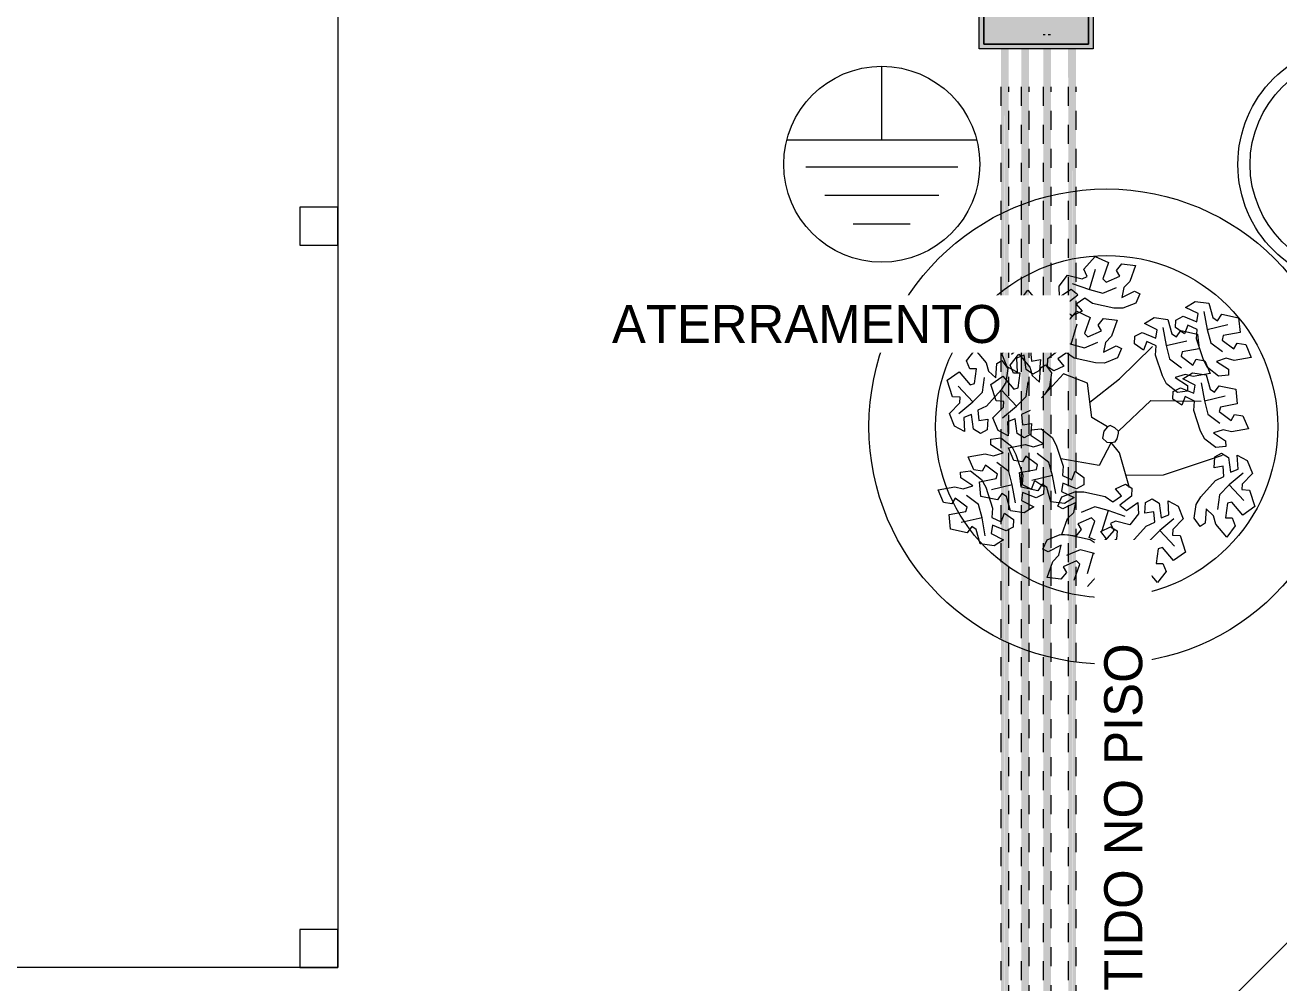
# Model space of a CAD drawing. Header units: metres. Extents: x -12 to 158, y -16 to 62.
# Drawn here: x 41.01 to 47.6, y 31.42 to 36.46 of the extents above; entities that cross this region are included whole.
import ezdxf

# ---------------------------------------------------------------- set-up
doc = ezdxf.new("R2010")
doc.units = ezdxf.units.M
doc.linetypes.add('Hidden', pattern=[0.007144, 0.004763, -0.002381])
doc.linetypes.add('Hidden 1_5', pattern=[0.0022, 0.0015, -0.0007])
for name, color, linetype, lineweight in [('A-DETL', 7, 'Continuous', 9), ('AL_VEGETAÇÃO', 7, 'Continuous', 9), ('ARQ-PAR', 7, 'Continuous', 9), ('Dispositivos elétricos', 7, 'Continuous', 35), ('E-POWR-CNDT', 7, 'Continuous', 18), ('G-ANNO-TEXT', 7, 'Continuous', 9), ('LD_Luminárias', 7, 'Continuous', 9)]:
    doc.layers.add(name, color=color, linetype=linetype, lineweight=lineweight)
doc.layers.add('BASE ELETRICO__dwg', color=7, linetype='Continuous', lineweight=9, true_color=0x767676)
doc.styles.add('Century Gothic', font='GOTHIC.TTF', dxfattribs={"height": 0.2})

# ---------------------------------------------------------------- blocks, each defined once
blk = doc.blocks.new('BASE ELETRICO__dwg-8227098-PLANTA BAIXA - PLANTA GERAL')
at = {"color": 252, "lineweight": 9, "true_color": 0x8e8e8e}
blk.add_line((41.3858, 39.0306), (41.3858, 31.5018), dxfattribs=at)
at = {"color": 252, "lineweight": 9, "true_color": 0x8e8e8e, "flags": 128}
for points in [[(41.3858, 31.5018), (29.3358, 31.5018), (29.3358, 51.9018), (41.3858, 51.9018), (41.3858, 39.4731)], [(47.462, 23.8756), (46.0358, 25.3018), (46.0358, 31.2886), (47.5358, 32.7886)]]:
    blk.add_lwpolyline(points, dxfattribs=at)
at = {"color": 252, "lineweight": 9, "true_color": 0x8e8e8e}
for centre, radius in [((46.7593, 35.727), 0.6391), ((45.4296, 34.3479), 1.25), ((45.4296, 34.3479), 0.9)]:
    blk.add_circle(centre, radius, dxfattribs=at)
at = {"layer": 'AL_VEGETAÇÃO', "color": 252, "true_color": 0x8e8e8e, "flags": 128}
for points in [[(45.3551, 34.995), (45.3146, 35.0231), (45.2694, 34.9917), (45.3004, 34.9544), (45.2485, 34.9298), (45.2147, 34.9508), (45.2166, 34.9936), (45.2776, 35.0409), (45.2437, 35.0685), (45.1824, 35.0278), (45.1804, 35.0872), (45.2246, 35.1451), (45.3011, 35.1259), (45.327, 35.1382), (45.3092, 35.1752), (45.3697, 35.2424), (45.44, 35.2103), (45.41, 35.1255), (45.4271, 35.1084), (45.4986, 35.1389), (45.4811, 35.1692), (45.5096, 35.2045), (45.5825, 35.1953), (45.5524, 35.1107), (45.5205, 35.0787), (45.5092, 35.0263), (45.5772, 35.0603), (45.6041, 35.0462), (45.5827, 34.9975), (45.5144, 34.97), (45.4681, 34.9716)], [(45.0743, 34.7679), (45.0297, 34.7469), (45.0343, 34.6921), (45.0821, 34.7003), (45.0775, 34.643), (45.0424, 34.6243), (45.0063, 34.6473), (44.9958, 34.7238), (44.9549, 34.7083), (44.9596, 34.6348), (44.9071, 34.6627), (44.8791, 34.7299), (44.9339, 34.7867), (44.9363, 34.8153), (44.8953, 34.8183), (44.8674, 34.9043), (44.9303, 34.9492), (44.9887, 34.8808), (45.0121, 34.887), (45.0214, 34.9642), (44.9864, 34.9642), (44.9701, 35.0065), (45.0145, 35.0651), (45.0728, 34.9966), (45.0845, 34.953), (45.1242, 34.9171), (45.1288, 34.993), (45.1545, 35.0092), (45.186, 34.9663), (45.1755, 34.8934), (45.151, 34.8542)], [(45.9027, 34.8088), (45.9068, 34.8579), (45.857, 34.8814), (45.8402, 34.8358), (45.7929, 34.8685), (45.7942, 34.9082), (45.8322, 34.928), (45.9037, 34.8988), (45.9107, 34.942), (45.8447, 34.9747), (45.8952, 35.0062), (45.9674, 34.9969), (45.9891, 34.921), (46.0127, 34.9047), (46.0358, 34.9386), (46.1242, 34.9198), (46.1316, 34.8428), (46.0432, 34.8265), (46.0369, 34.8031), (46.0991, 34.7565), (46.1166, 34.7868), (46.1614, 34.7797), (46.1899, 34.712), (46.1015, 34.6958), (46.0579, 34.7074), (46.0069, 34.691), (46.0703, 34.6491), (46.0715, 34.6187), (46.0186, 34.6129), (45.9607, 34.6584), (45.939, 34.6992)], [(45.2586, 34.707), (45.2181, 34.7352), (45.1729, 34.7038), (45.204, 34.6664), (45.152, 34.6418), (45.1183, 34.6628), (45.1201, 34.7056), (45.1811, 34.753), (45.1472, 34.7806), (45.0859, 34.7398), (45.0839, 34.7992), (45.1281, 34.8571), (45.2046, 34.8379), (45.2306, 34.8502), (45.2128, 34.8872), (45.2732, 34.9544), (45.3436, 34.9223), (45.3136, 34.8375), (45.3307, 34.8204), (45.4022, 34.851), (45.3846, 34.8813), (45.4131, 34.9166), (45.486, 34.9074), (45.4559, 34.8227), (45.424, 34.7908), (45.4127, 34.7384), (45.4807, 34.7724), (45.5077, 34.7582), (45.4862, 34.7095), (45.4179, 34.6821), (45.3716, 34.6837)], [(45.6869, 34.7235), (45.691, 34.7727), (45.6413, 34.7961), (45.6244, 34.7506), (45.5771, 34.7832), (45.5784, 34.823), (45.6164, 34.8428), (45.6879, 34.8136), (45.6949, 34.8568), (45.629, 34.8895), (45.6794, 34.921), (45.7516, 34.9116), (45.7733, 34.8358), (45.7969, 34.8194), (45.82, 34.8533), (45.9085, 34.8346), (45.9158, 34.7576), (45.8274, 34.7412), (45.8211, 34.7179), (45.8833, 34.6712), (45.9008, 34.7016), (45.9456, 34.6945), (45.9741, 34.6268), (45.8857, 34.6105), (45.8421, 34.6222), (45.7911, 34.6058), (45.8546, 34.5639), (45.8558, 34.5335), (45.8029, 34.5276), (45.7449, 34.5731), (45.7232, 34.614)], [(44.7978, 34.4547), (44.7531, 34.4337), (44.7577, 34.3789), (44.8056, 34.3871), (44.8009, 34.3298), (44.7659, 34.3111), (44.7297, 34.3341), (44.7192, 34.4106), (44.6784, 34.3951), (44.683, 34.3216), (44.6305, 34.3495), (44.6025, 34.4167), (44.6574, 34.4735), (44.6597, 34.5021), (44.6188, 34.5051), (44.5908, 34.5911), (44.6538, 34.6359), (44.7122, 34.5676), (44.7356, 34.5738), (44.7448, 34.651), (44.7098, 34.651), (44.6935, 34.6933), (44.7379, 34.7518), (44.7962, 34.6834), (44.8079, 34.6398), (44.8476, 34.6039), (44.8522, 34.6798), (44.8779, 34.696), (44.9094, 34.6531), (44.899, 34.5802), (44.8745, 34.541)], [(45.8881, 34.4327), (45.8923, 34.4819), (45.8425, 34.5053), (45.8257, 34.4598), (45.7784, 34.4924), (45.7797, 34.5321), (45.8177, 34.5519), (45.8892, 34.5228), (45.8961, 34.5659), (45.8302, 34.5986), (45.8807, 34.6301), (45.9529, 34.6208), (45.9745, 34.5449), (45.9981, 34.5286), (46.0213, 34.5625), (46.1097, 34.5437), (46.1171, 34.4668), (46.0286, 34.4504), (46.0224, 34.427), (46.0846, 34.3804), (46.102, 34.4107), (46.1469, 34.4037), (46.1754, 34.336), (46.087, 34.3197), (46.0434, 34.3314), (45.9923, 34.315), (46.0558, 34.273), (46.057, 34.2426), (46.0041, 34.2368), (45.9462, 34.2823), (45.9244, 34.3232)], [(45.201, 34.1399), (45.1969, 34.0908), (45.2467, 34.0673), (45.2635, 34.1129), (45.3108, 34.0802), (45.3095, 34.0405), (45.2715, 34.0207), (45.2, 34.0499), (45.193, 34.0067), (45.259, 33.974), (45.2085, 33.9425), (45.1363, 33.9519), (45.1146, 34.0277), (45.091, 34.044), (45.0679, 34.0102), (44.9795, 34.0289), (44.9721, 34.1059), (45.0605, 34.1223), (45.0668, 34.1456), (45.0046, 34.1923), (44.9871, 34.1619), (44.9423, 34.169), (44.9138, 34.2367), (45.0022, 34.253), (45.0458, 34.2413), (45.0968, 34.2577), (45.0334, 34.2996), (45.0322, 34.33), (45.0851, 34.3358), (45.143, 34.2903), (45.1647, 34.2495)], [(45.4739, 34.2681), (45.486, 34.2829), (45.4919, 34.3139), (45.4928, 34.3231), (45.4731, 34.3404), (45.4487, 34.3538), (45.4346, 34.3457), (45.416, 34.3244), (45.4087, 34.2861), (45.4306, 34.2661), (45.4541, 34.2644)], [(44.9892, 34.0918), (44.9851, 34.0426), (45.0348, 34.0192), (45.0517, 34.0647), (45.099, 34.0321), (45.0976, 33.9923), (45.0596, 33.9726), (44.9881, 34.0017), (44.9812, 33.9586), (45.0471, 33.9258), (44.9967, 33.8943), (44.9245, 33.9037), (44.9028, 33.9796), (44.8792, 33.9959), (44.8561, 33.962), (44.7676, 33.9807), (44.7603, 34.0577), (44.8487, 34.0741), (44.855, 34.0975), (44.7927, 34.1441), (44.7753, 34.1137), (44.7305, 34.1208), (44.702, 34.1885), (44.7904, 34.2048), (44.834, 34.1931), (44.885, 34.2095), (44.8215, 34.2515), (44.8203, 34.2819), (44.8732, 34.2877), (44.9311, 34.2422), (44.9529, 34.2013)], [(46.0026, 34.0637), (46.0472, 34.0847), (46.0426, 34.1396), (45.9948, 34.1313), (45.9994, 34.1886), (46.0345, 34.2074), (46.0706, 34.1844), (46.0811, 34.1079), (46.122, 34.1234), (46.1173, 34.1969), (46.1698, 34.1689), (46.1978, 34.1017), (46.143, 34.045), (46.1406, 34.0164), (46.1815, 34.0133), (46.2095, 33.9274), (46.1465, 33.8825), (46.0881, 33.9509), (46.0648, 33.9446), (46.0555, 33.8674), (46.0905, 33.8674), (46.1068, 33.8251), (46.0624, 33.7666), (46.0041, 33.835), (45.9924, 33.8786), (45.9527, 33.9146), (45.9481, 33.8387), (45.9224, 33.8225), (45.8909, 33.8654), (45.9014, 33.9383), (45.9259, 33.9775)], [(44.8302, 33.9185), (44.8261, 33.8694), (44.8759, 33.8459), (44.8927, 33.8915), (44.94, 33.8588), (44.9387, 33.8191), (44.9007, 33.7993), (44.8292, 33.8285), (44.8222, 33.7853), (44.8882, 33.7526), (44.8377, 33.7211), (44.7655, 33.7304), (44.7438, 33.8063), (44.7202, 33.8226), (44.6971, 33.7887), (44.6087, 33.8075), (44.6013, 33.8845), (44.6897, 33.9008), (44.696, 33.9242), (44.6338, 33.9708), (44.6163, 33.9405), (44.5715, 33.9476), (44.543, 34.0153), (44.6314, 34.0315), (44.675, 34.0199), (44.726, 34.0363), (44.6626, 34.0782), (44.6614, 34.1086), (44.7143, 34.1144), (44.7722, 34.0689), (44.7939, 34.0281)], [(45.4221, 33.9803), (45.4626, 33.9521), (45.5078, 33.9835), (45.4768, 34.0209), (45.5287, 34.0455), (45.5625, 34.0245), (45.5606, 33.9817), (45.4996, 33.9343), (45.5335, 33.9067), (45.5948, 33.9475), (45.5969, 33.8881), (45.5527, 33.8302), (45.4761, 33.8494), (45.4502, 33.8371), (45.468, 33.8001), (45.4075, 33.7329), (45.3372, 33.765), (45.3672, 33.8498), (45.3501, 33.8669), (45.2786, 33.8363), (45.2961, 33.806), (45.2676, 33.7707), (45.1947, 33.7799), (45.2248, 33.8646), (45.2568, 33.8965), (45.2681, 33.9489), (45.2, 33.9149), (45.1731, 33.9291), (45.1945, 33.9778), (45.2629, 34.0052), (45.3091, 34.0036)], [(45.638, 33.8242), (45.6827, 33.8452), (45.6781, 33.9), (45.6302, 33.8918), (45.6349, 33.9491), (45.6699, 33.9678), (45.7061, 33.9448), (45.7166, 33.8683), (45.7574, 33.8839), (45.7528, 33.9573), (45.8053, 33.9294), (45.8333, 33.8622), (45.7784, 33.8055), (45.7761, 33.7769), (45.817, 33.7738), (45.845, 33.6878), (45.782, 33.643), (45.7236, 33.7113), (45.7002, 33.7051), (45.6909, 33.6279), (45.726, 33.6279), (45.7422, 33.5856), (45.6979, 33.5271), (45.6396, 33.5955), (45.6279, 33.6391), (45.5882, 33.6751), (45.5836, 33.5991), (45.5578, 33.5829), (45.5264, 33.6258), (45.5368, 33.6987), (45.5613, 33.738)]]:
    blk.add_lwpolyline(points, close=True, dxfattribs=at)
for points in [[(45.2492, 35.1013), (45.3394, 35.0685), (45.372, 35.1763)], [(45.3394, 35.0685), (45.4093, 35.0496), (45.4809, 35.0801)], [(45.0028, 34.7911), (45.0541, 34.8422), (45.0635, 34.9194)], [(45.9418, 34.9536), (45.9585, 34.8591), (46.0681, 34.8848)], [(44.9293, 34.7294), (45.0028, 34.7911), (44.9258, 34.8732)], [(45.1527, 34.8133), (45.2429, 34.7805), (45.2755, 34.8883)], [(45.726, 34.8684), (45.7427, 34.7739), (45.8523, 34.7995)], [(45.9585, 34.8591), (45.9771, 34.7891), (46.0393, 34.7424)], [(45.2429, 34.7805), (45.3128, 34.7617), (45.3844, 34.7921)], [(45.3419, 34.4756), (45.4977, 34.5983), (45.6716, 34.7696)], [(45.7427, 34.7739), (45.7613, 34.7039), (45.8235, 34.6572)], [(45.0273, 34.432), (44.9827, 34.411), (44.9872, 34.3562), (45.0351, 34.3644), (45.0305, 34.3071), (44.9954, 34.2884), (44.9593, 34.3114), (44.9488, 34.3879), (44.9079, 34.3723), (44.9126, 34.2989), (44.8601, 34.3268), (44.8321, 34.394), (44.8869, 34.4507), (44.8892, 34.4793), (44.8483, 34.4824), (44.8204, 34.5684), (44.8833, 34.6132), (44.9417, 34.5448), (44.9651, 34.5511), (44.9744, 34.6283), (44.9394, 34.6283), (44.9231, 34.6706), (44.9675, 34.7291), (45.0258, 34.6607), (45.0374, 34.6171), (45.0772, 34.5811), (45.0817, 34.6571), (45.1075, 34.6733), (45.139, 34.6304), (45.1285, 34.5575), (45.104, 34.5182)], [(45.4348, 34.3457), (45.3527, 34.3952), (45.3285, 34.5757), (45.2028, 34.6253), (45.0868, 34.499)], [(44.6527, 34.4162), (44.7262, 34.4779), (44.6492, 34.56)], [(44.7262, 34.4779), (44.7775, 34.529), (44.7869, 34.6062)], [(44.9558, 34.4551), (45.0071, 34.5063), (45.0165, 34.5835)], [(45.9272, 34.5776), (45.9439, 34.4831), (46.0536, 34.5087)], [(44.8823, 34.3934), (44.9558, 34.4551), (44.8788, 34.5373)], [(45.4928, 34.3231), (45.662, 34.4854), (45.9277, 34.481)], [(45.9439, 34.4831), (45.9626, 34.4131), (46.0248, 34.3663)], [(45.5508, 34.0253), (45.4977, 34.2103), (45.4541, 34.2644), (45.3913, 34.1426), (45.1882, 34.1788)], [(45.1453, 34.0896), (45.1266, 34.1596), (45.0644, 34.2063)], [(45.5317, 34.092), (45.7296, 34.093), (46.039, 34.1968)], [(44.9334, 34.0414), (44.9147, 34.1114), (44.8526, 34.1582)], [(46.1476, 34.1023), (46.0741, 34.0406), (46.1511, 33.9584)], [(44.9501, 33.9469), (44.9334, 34.0414), (44.8237, 34.0158)], [(45.1619, 33.9951), (45.1453, 34.0896), (45.0356, 34.0639)], [(46.0741, 34.0406), (46.0228, 33.9894), (46.0134, 33.9122)], [(44.7744, 33.8682), (44.7558, 33.9382), (44.6936, 33.9849)], [(45.4379, 33.9068), (45.3679, 33.9256), (45.2963, 33.8952)], [(45.528, 33.874), (45.4379, 33.9068), (45.4052, 33.799)], [(44.7911, 33.7736), (44.7744, 33.8682), (44.6648, 33.8425)], [(45.783, 33.8627), (45.7095, 33.801), (45.7866, 33.7189)], [(45.2592, 33.5392), (45.2892, 33.6239), (45.2721, 33.641), (45.2006, 33.6105), (45.2182, 33.5802), (45.1896, 33.5449), (45.1168, 33.5541), (45.1469, 33.6387), (45.1788, 33.6707), (45.1901, 33.7231), (45.122, 33.6891), (45.0951, 33.7032), (45.1165, 33.752), (45.1849, 33.7794), (45.2311, 33.7778), (45.3441, 33.7544), (45.3847, 33.7263), (45.4298, 33.7577), (45.3988, 33.795), (45.4507, 33.8196), (45.4845, 33.7986), (45.4826, 33.7558), (45.4216, 33.7085), (45.4555, 33.6809), (45.5168, 33.7216), (45.5189, 33.6622), (45.4747, 33.6043), (45.3981, 33.6235), (45.3722, 33.6112), (45.39, 33.5742), (45.3295, 33.507)], [(45.7095, 33.801), (45.6583, 33.7499), (45.6489, 33.6727)], [(45.3599, 33.6809), (45.2899, 33.6998), (45.2184, 33.6693)], [(45.4501, 33.6481), (45.3599, 33.6809), (45.3272, 33.5732)]]:
    blk.add_lwpolyline(points, dxfattribs=at)
at = {"layer": 'ARQ-PAR', "color": 252, "true_color": 0x8e8e8e, "flags": 128}
for points in [[(41.3858, 35.3018), (41.3858, 35.5018), (41.1858, 35.5018), (41.1858, 35.3018)], [(41.3858, 31.5018), (41.3858, 31.7018), (41.1858, 31.7018), (41.1858, 31.5018)]]:
    blk.add_lwpolyline(points, close=True, dxfattribs=at)
at = {"layer": 'LD_Luminárias', "color": 252, "true_color": 0x8e8e8e}
blk.add_circle((46.7593, 35.727), 0.5748, dxfattribs=at)
blk = doc.blocks.new('Caixa de Passagem no Passeio - Caixa de Passagem no Passeio 2-8198666-PLANTA BAIXA - PLANTA GERAL')
at = {"layer": 'Dispositivos elétricos', "linetype": 'Hidden 1_5', "lineweight": 9, "true_color": 0x82482d}
h = blk.add_hatch(color=27, dxfattribs=at)
h.paths.add_polyline_path([(0.275, -0.3), (0.3, -0.3), (0.3, 0.3), (-0.3, 0.3), (-0.3, -0.3), (0.1319, -0.3)])
h.paths.add_polyline_path([(0.1319, -0.275), (-0.275, -0.275), (-0.275, 0.275), (0.275, 0.275), (0.275, -0.275)])
at = {"layer": 'Dispositivos elétricos', "linetype": 'Hidden 1_5', "lineweight": 9, "true_color": 0x5a6266}
blk.add_hatch(color=251, dxfattribs=at).paths.add_polyline_path([(0.1319, -0.275), (0.275, -0.275), (0.275, 0.275), (-0.275, 0.275), (-0.275, -0.275), (-0.1443, -0.275)])
at = {"layer": 'Dispositivos elétricos', "lineweight": 9}
for p, q in [((-0.3, -0.3), (-0.3, 0.3)), ((-0.3, 0.3), (0.3, 0.3)), ((-0.275, -0.275), (-0.275, 0.275)), ((-0.275, 0.275), (0.275, 0.275)), ((-0.275, 0.275), (-0.275, -0.275)), ((0.275, 0.275), (-0.275, 0.275)), ((0.275, 0.275), (0.275, -0.275)), ((0.275, -0.275), (0.275, 0.275)), ((0.3, 0.3), (0.3, -0.3)), ((0.3, -0.3), (-0.3, -0.3)), ((0.275, -0.275), (-0.275, -0.275)), ((-0.275, -0.275), (0.275, -0.275))]:
    blk.add_line(p, q, dxfattribs=at)

msp = doc.modelspace()

# ---------------------------------------------------------------- hatches: boundary and pattern name
at = {"layer": 'E-POWR-CNDT', "true_color": 0x353535}
h = msp.add_hatch(color=250, dxfattribs=at)
h.paths.add_polyline_path([(46.1399, 24.4706), (46.1608, 24.4706), (46.1608, 27.6691), (46.1399, 27.6691), (46.1399, 24.6231)])
h.paths.add_polyline_path([(46.1399, 28.7091), (46.1608, 28.7091), (46.1608, 36.3349), (46.1399, 36.3349), (46.1399, 28.8155)])
h = msp.add_hatch(color=250, dxfattribs=at)
h.paths.add_polyline_path([(46.1811, 24.4706), (46.1818, 24.4706), (46.1795, 27.6691), (46.1608, 27.6691), (46.1608, 24.4706), (46.179, 24.4706)])
h.paths.add_polyline_path([(46.1818, 28.7091), (46.1811, 36.3349), (46.1608, 36.3349), (46.1628, 28.7091), (46.1815, 28.7091)])
h = msp.add_hatch(color=250, dxfattribs=at)
h.paths.add_polyline_path([(46.247, 24.4706), (46.268, 24.4706), (46.268, 27.6691), (46.247, 27.6691), (46.247, 24.6231)])
h.paths.add_polyline_path([(46.2473, 28.7091), (46.268, 28.7091), (46.268, 36.3349), (46.247, 36.3349), (46.247, 28.7091)])
h = msp.add_hatch(color=250, dxfattribs=at)
h.paths.add_polyline_path([(46.2882, 24.4706), (46.2889, 24.4706), (46.2867, 27.6691), (46.268, 27.6691), (46.268, 24.4706), (46.2861, 24.4706)])
h.paths.add_polyline_path([(46.2889, 28.7091), (46.2882, 36.3349), (46.268, 36.3349), (46.2699, 28.7091), (46.2887, 28.7091)])
h = msp.add_hatch(color=250, dxfattribs=at)
h.paths.add_polyline_path([(46.3634, 24.4706), (46.3837, 24.4706), (46.3837, 27.6691), (46.3627, 27.6691), (46.3627, 24.4706)])
h.paths.add_polyline_path([(46.3627, 28.7091), (46.3837, 28.7091), (46.3836, 36.3349), (46.3627, 36.3349), (46.3627, 28.8155)])
h = msp.add_hatch(color=250, dxfattribs=at)
h.paths.add_polyline_path([(46.3837, 24.4706), (46.4046, 24.4706), (46.4024, 27.6691), (46.3837, 27.6691), (46.3837, 24.6231)])
h.paths.add_polyline_path([(46.4018, 28.7091), (46.4046, 28.7091), (46.4039, 36.3349), (46.3837, 36.3349), (46.3857, 28.7091), (46.3997, 28.7091)])
h = msp.add_hatch(color=250, dxfattribs=at)
h.paths.add_polyline_path([(46.494, 24.4706), (46.5149, 24.4706), (46.5149, 27.6691), (46.494, 27.6691), (46.494, 24.4706)])
h.paths.add_polyline_path([(46.5017, 28.7091), (46.5149, 28.7091), (46.5149, 36.3349), (46.494, 36.3349), (46.4954, 28.7091), (46.5001, 28.7091)])
h = msp.add_hatch(color=250, dxfattribs=at)
h.paths.add_polyline_path([(46.5359, 24.4706), (46.5336, 27.6691), (46.5149, 27.6691), (46.515, 24.4706), (46.5359, 24.4706)])
h.paths.add_polyline_path([(46.527, 28.7091), (46.5359, 28.7091), (46.5352, 36.3349), (46.5149, 36.3349), (46.5169, 28.7091), (46.5254, 28.7091)])

# ---------------------------------------------------------------- linework, layer by layer
at = {"layer": 'A-DETL', "color": 1, "linetype": 'Hidden', "lineweight": 18, "true_color": 0xff0000}
for p, q in [((46.3732, 36.4093), (46.3627, 36.4093)), ((46.4011, 36.4093), (46.3891, 36.4093))]:
    msp.add_line(p, q, dxfattribs=at)
at = {"layer": 'A-DETL', "color": 3, "true_color": 0x00ff00}
for p, q in [((45.5134, 35.8568), (45.5134, 36.2434)), ((45.0141, 35.8568), (46.0127, 35.8568)), ((45.1134, 35.7148), (45.9134, 35.7148)), ((45.2134, 35.5648), (45.8134, 35.5648)), ((45.3634, 35.4148), (45.6634, 35.4148))]:
    msp.add_line(p, q, dxfattribs=at)
msp.add_circle((45.5134, 35.7277), 0.5157, dxfattribs=at)
at = {"layer": 'E-POWR-CNDT', "color": 1, "linetype": 'Hidden', "true_color": 0xff0000}
for p, q in [((46.1399, 36.1349), (46.1399, 28.7091)), ((46.1818, 28.7091), (46.1818, 36.1349)), ((46.247, 36.1349), (46.247, 28.7091)), ((46.2889, 28.7091), (46.2889, 36.1349)), ((46.3627, 36.1349), (46.3627, 28.7091)), ((46.4046, 28.7091), (46.4046, 36.1349)), ((46.494, 36.1349), (46.494, 28.7091)), ((46.5359, 28.7091), (46.5359, 36.1349))]:
    msp.add_line(p, q, dxfattribs=at)

# ---------------------------------------------------------------- block references
at = {"layer": 'BASE ELETRICO__dwg', "color": 252, "true_color": 0x8e8e8e}
msp.add_blockref('BASE ELETRICO__dwg-8227098-PLANTA BAIXA - PLANTA GERAL', (1.2665, 0), dxfattribs=at)
at = {"layer": 'Dispositivos elétricos', "lineweight": 9}
msp.add_blockref('Caixa de Passagem no Passeio - Caixa de Passagem no Passeio 2-8198666-PLANTA BAIXA - PLANTA GERAL', (46.3259, 36.6349), dxfattribs=at)

# ---------------------------------------------------------------- next in the draw order: texts
at = {"layer": 'G-ANNO-TEXT', "insert": (44.0944, 34.9874), "char_height": 0.2, "width": 2.356961, "attachment_point": 1, "style": 'Century Gothic', "bg_fill": 3, "box_fill_scale": 1.25, "bg_fill_color": 256, "bg_fill_true_color": 13158600, "bg_fill_transparency": 0}
msp.add_mtext('ATERRAMENTO', dxfattribs=at)
at = {"layer": 'G-ANNO-TEXT', "insert": (46.6837, 30.6067), "char_height": 0.2, "width": 3.094514, "attachment_point": 1, "rotation": 90, "style": 'Century Gothic', "bg_fill": 3, "box_fill_scale": 1.25, "bg_fill_color": 256, "bg_fill_true_color": 13158600, "bg_fill_transparency": 0}
msp.add_mtext('EMBUTIDO NO PISO', dxfattribs=at)

doc.saveas('drawing.dxf')
